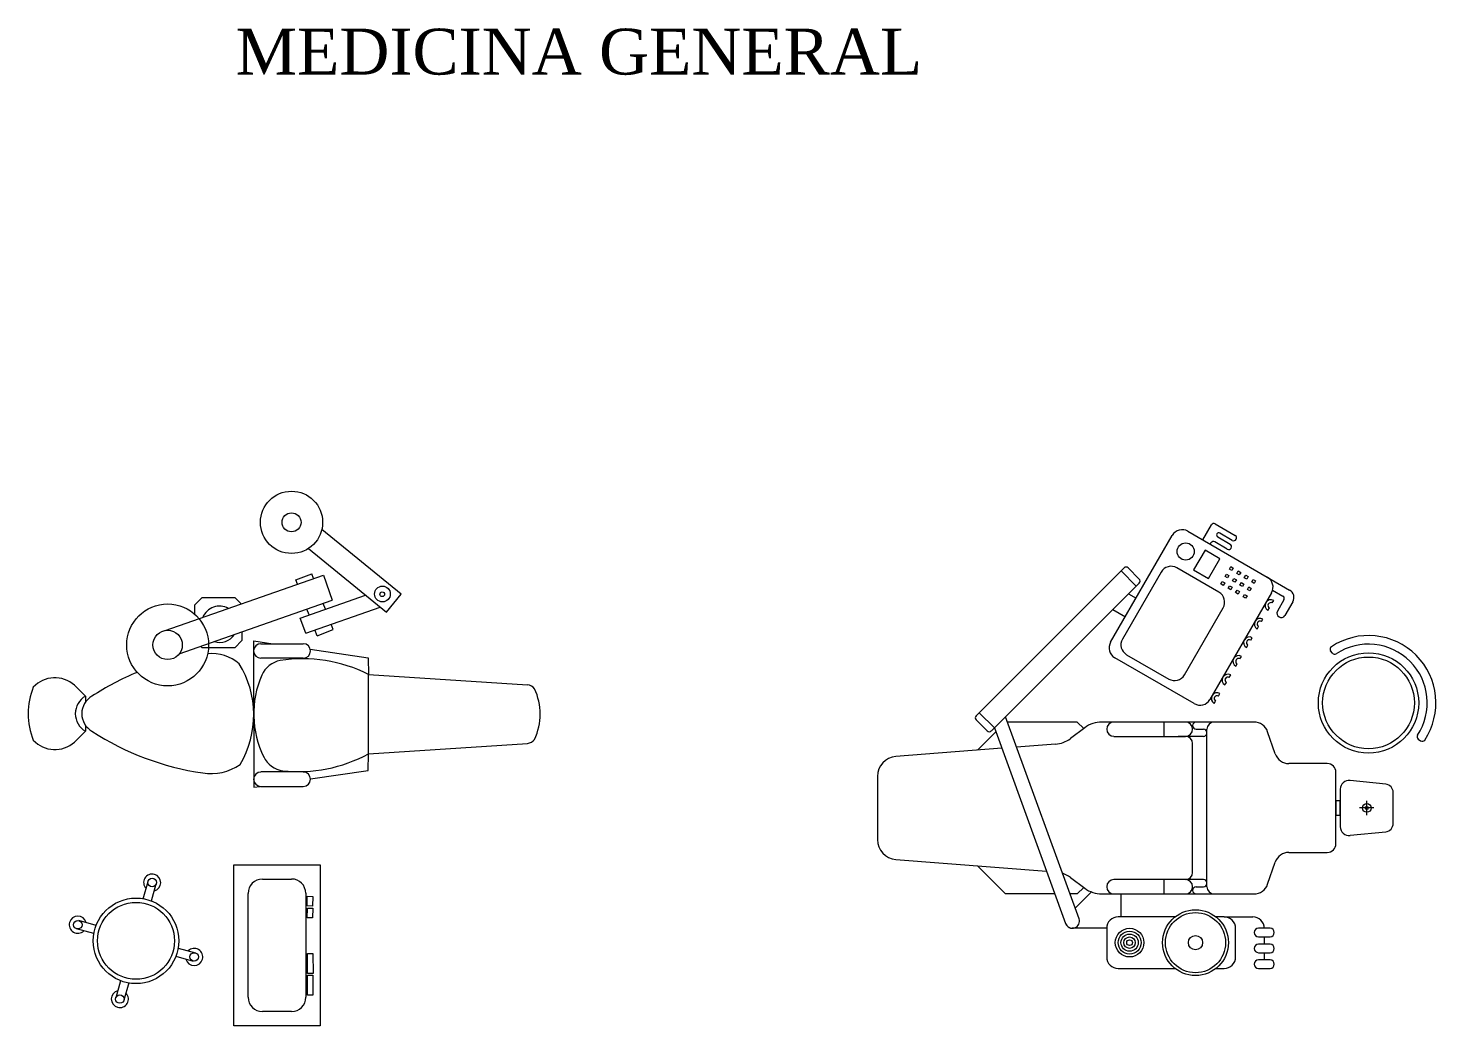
# Model space of a CAD drawing. Header units: metres. Extents: x 250.7 to 272.7, y -162.8 to -110.1.
# Drawn here: x 250.9 to 257.04, y -153.8 to -149.45 of the extents above; entities that cross this region are included whole.
import ezdxf

# ---------------------------------------------------------------- set-up
doc = ezdxf.new("R2010")
doc.units = ezdxf.units.M
doc.header["$MEASUREMENT"] = 0
doc.layers.add('A. muebles', color=152, linetype='Continuous', lineweight=15)

msp = doc.modelspace()

# ---------------------------------------------------------------- linework, layer by layer
at = {"layer": 'A. muebles'}
for p, q in [((256.078, -151.6107), (256.1646, -151.6607)), ((252.5258, -151.9178), (252.1803, -151.6352)), ((255.6214, -152.1265), (255.8901, -151.661)), ((255.9584, -151.6427), (256.3048, -151.8427)), ((256.0234, -151.6802), (256.0609, -151.6152)), ((256.0884, -151.6676), (256.1425, -151.6988)), ((256.1521, -151.6823), (256.0979, -151.6511)), ((252.1222, -151.7177), (252.4621, -151.9957)), ((256.0334, -151.725), (255.9834, -151.8116)), ((256.0983, -151.7625), (256.0334, -151.725)), ((256.0588, -151.6938), (256.0559, -151.6989)), ((256.13, -151.7205), (256.0759, -151.6892)), ((256.0483, -151.8491), (256.0983, -151.7625)), ((251.4975, -152.0755), (252.1874, -151.834)), ((252.067, -151.8551), (252.1369, -151.8284)), ((252.0741, -151.8737), (252.067, -151.8551)), ((252.1448, -151.849), (252.1369, -151.8284)), ((252.1874, -151.834), (252.2259, -151.9439)), ((255.0478, -152.4343), (255.6666, -151.8156)), ((255.6666, -151.8156), (255.6798, -151.8023)), ((255.7328, -151.8819), (255.6666, -151.8156)), ((255.6666, -151.8156), (255.7328, -151.8819)), ((255.8414, -151.8205), (255.6726, -152.1128)), ((255.6975, -151.8023), (255.7461, -151.851)), ((256.0937, -151.9084), (255.9097, -151.8022)), ((255.9834, -151.8116), (256.0483, -151.8491)), ((256.1204, -151.8402), (256.1267, -151.8294)), ((256.1313, -151.8465), (256.1204, -151.8402)), ((256.1267, -151.8294), (256.1375, -151.8356)), ((256.1375, -151.8356), (256.1313, -151.8465)), ((256.1392, -151.8077), (256.1454, -151.7969)), ((256.15, -151.814), (256.1392, -151.8077)), ((256.1454, -151.7969), (256.1563, -151.8032)), ((256.1563, -151.8032), (256.15, -151.814)), ((256.1529, -151.859), (256.1592, -151.8481)), ((256.1592, -151.8481), (256.17, -151.8544)), ((256.17, -151.8544), (256.1637, -151.8652)), ((256.1717, -151.8265), (256.1779, -151.8157)), ((256.1825, -151.8327), (256.1717, -151.8265)), ((256.1779, -151.8157), (256.1887, -151.8219)), ((256.1887, -151.8219), (256.1825, -151.8327)), ((256.2041, -151.8452), (256.2104, -151.8344)), ((256.215, -151.8515), (256.2041, -151.8452)), ((256.2104, -151.8344), (256.2212, -151.8407)), ((256.2212, -151.8407), (256.215, -151.8515)), ((256.2366, -151.864), (256.2429, -151.8532)), ((256.2429, -151.8532), (256.2537, -151.8594)), ((256.3048, -151.8427), (256.4022, -151.899)), ((252.4621, -151.9957), (252.5258, -151.9178)), ((255.7328, -151.8819), (255.1141, -152.5006)), ((255.6995, -151.9153), (255.7324, -151.9342)), ((255.7461, -151.8686), (255.7328, -151.8819)), ((256.3231, -151.911), (256.0544, -152.3765)), ((256.1017, -151.8727), (256.1079, -151.8619)), ((256.1125, -151.8789), (256.1017, -151.8727)), ((256.1079, -151.8619), (256.1188, -151.8681)), ((256.1188, -151.8681), (256.1125, -151.8789)), ((256.1342, -151.8914), (256.1404, -151.8806)), ((256.145, -151.8977), (256.1342, -151.8914)), ((256.1404, -151.8806), (256.1512, -151.8869)), ((256.1512, -151.8869), (256.145, -151.8977)), ((256.1637, -151.8652), (256.1529, -151.859)), ((256.1666, -151.9102), (256.1729, -151.8994)), ((256.1775, -151.9164), (256.1666, -151.9102)), ((256.1729, -151.8994), (256.1837, -151.9056)), ((256.1837, -151.9056), (256.1775, -151.9164)), ((256.1854, -151.8777), (256.1916, -151.8669)), ((256.1962, -151.884), (256.1854, -151.8777)), ((256.1916, -151.8669), (256.2025, -151.8731)), ((256.2025, -151.8731), (256.1962, -151.884)), ((256.2179, -151.8965), (256.2241, -151.8856)), ((256.2287, -151.9027), (256.2179, -151.8965)), ((256.2241, -151.8856), (256.2349, -151.8919)), ((256.2349, -151.8919), (256.2287, -151.9027)), ((256.2474, -151.8702), (256.2366, -151.864)), ((256.2537, -151.8594), (256.2474, -151.8702)), ((256.328, -151.8994), (256.3727, -151.9252)), ((251.5587, -152.1775), (252.2259, -151.9439)), ((251.6267, -151.9635), (251.6581, -151.932)), ((251.6267, -152.0053), (251.6267, -151.9635)), ((251.6581, -151.932), (251.8005, -151.932)), ((251.8005, -151.932), (251.8283, -151.9598)), ((252.0853, -152.0217), (252.3715, -151.9216)), ((252.1104, -152.0868), (252.4347, -151.9733)), ((252.196, -151.983), (252.1863, -151.9578)), ((255.9432, -152.269), (256.112, -151.9767)), ((256.1991, -151.9289), (256.2054, -151.9181)), ((256.2099, -151.9352), (256.1991, -151.9289)), ((256.2054, -151.9181), (256.2162, -151.9244)), ((256.2162, -151.9244), (256.2099, -151.9352)), ((256.3075, -151.9881), (256.3137, -151.9773)), ((256.3262, -151.9556), (256.3325, -151.9448)), ((256.3772, -151.9423), (256.3491, -151.991)), ((256.416, -151.9502), (256.3816, -152.0098)), ((252.1104, -152.0868), (252.0853, -152.0217)), ((252.1253, -152.0077), (252.1157, -151.9825)), ((255.6309, -151.9839), (255.6855, -152.0154)), ((256.2794, -152.0368), (256.2856, -152.026)), ((251.832, -152.0818), (251.832, -152.1197)), ((252.16, -152.0985), (252.1502, -152.0729)), ((252.16, -152.0985), (252.2299, -152.0718)), ((252.2299, -152.0718), (252.2209, -152.0482)), ((256.2606, -152.0693), (256.2669, -152.0585)), ((251.6581, -152.1511), (251.6519, -152.1449)), ((251.8005, -152.1511), (251.6581, -152.1511)), ((251.832, -152.1197), (251.8005, -152.1511)), ((251.8834, -152.4336), (251.8834, -152.1211)), ((251.8834, -152.1211), (251.967, -152.1334)), ((251.8834, -152.1702), (251.8834, -152.1594)), ((251.9143, -152.1334), (252.0995, -152.1334)), ((252.1301, -152.1574), (252.382, -152.1945)), ((256.2137, -152.1505), (256.22, -152.1397)), ((256.2325, -152.118), (256.2387, -152.1072)), ((252.0995, -152.1962), (251.9143, -152.1962)), ((252.382, -152.1945), (252.3833, -152.267)), ((255.9861, -152.3948), (255.6397, -152.1948)), ((255.6909, -152.1811), (255.8749, -152.2873)), ((256.1669, -152.2317), (256.1731, -152.2208)), ((256.1856, -152.1992), (256.1919, -152.1884)), ((256.5885, -152.1743), (256.5811, -152.1642)), ((252.3833, -152.6138), (252.3833, -152.267)), ((252.3833, -152.267), (253.078, -152.3126)), ((256.1387, -152.2804), (256.145, -152.2696)), ((251.1493, -152.3619), (251.1018, -152.3143)), ((256.12, -152.3129), (256.1262, -152.302)), ((251.1493, -152.3619), (251.1493, -152.3879)), ((256.0731, -152.394), (256.0794, -152.3832)), ((256.0919, -152.3616), (256.0981, -152.3507)), ((251.8834, -152.4472), (251.8834, -152.7597)), ((255.0346, -152.4476), (255.0478, -152.4343)), ((255.0346, -152.4653), (255.0832, -152.5139)), ((255.1141, -152.5006), (255.0478, -152.4343)), ((255.4835, -153.3328), (255.1629, -152.4519)), ((251.1493, -152.5151), (251.1018, -152.5627)), ((251.1493, -152.4891), (251.1493, -152.5151)), ((255.1203, -152.5176), (255.0404, -152.5976)), ((255.1009, -152.5139), (255.1141, -152.5006)), ((255.1141, -152.5006), (255.4248, -153.3542)), ((255.4756, -152.4749), (255.1713, -152.4749)), ((255.5082, -152.4999), (255.4457, -152.5468)), ((255.5038, -152.5032), (255.4756, -152.4749)), ((256.0728, -152.4749), (255.5832, -152.4749)), ((255.9478, -152.4749), (255.6353, -152.4749)), ((255.854, -152.4749), (255.854, -152.5374)), ((255.9947, -152.5061), (256.0259, -152.5061)), ((256.0415, -153.1936), (256.0415, -152.5061)), ((256.247, -152.4749), (256.0728, -152.4749)), ((256.3395, -152.614), (256.3061, -152.517)), ((252.3833, -152.6138), (253.078, -152.5681)), ((255.1464, -152.5894), (254.6848, -152.6249)), ((255.3802, -152.5714), (255.2111, -152.5844)), ((255.6353, -152.5374), (255.9478, -152.5374)), ((256.0259, -152.5374), (255.9152, -152.5374)), ((255.979, -153.1311), (255.979, -152.5686)), ((256.9634, -152.5493), (256.9736, -152.5566)), ((252.382, -152.6863), (252.3833, -152.6138)), ((252.0995, -152.6929), (251.9143, -152.6929)), ((252.1309, -152.7232), (252.382, -152.6863)), ((254.604, -152.7122), (254.604, -152.9876)), ((256.5665, -152.6561), (256.3986, -152.6561)), ((256.604, -153.0061), (256.604, -152.6936)), ((251.8834, -152.7597), (251.911, -152.7556)), ((251.9143, -152.7558), (252.0995, -152.7558)), ((256.623, -152.7677), (256.623, -152.9321)), ((256.8215, -152.7456), (256.6655, -152.7306)), ((256.623, -152.8186), (256.604, -152.8186)), ((256.604, -152.8186), (256.604, -152.8811)), ((256.623, -152.8811), (256.623, -152.8186)), ((256.7385, -152.8813), (256.7385, -152.8184)), ((256.854, -152.9171), (256.854, -152.7827)), ((256.604, -152.8811), (256.623, -152.8811)), ((256.77, -152.8499), (256.7071, -152.8499)), ((256.6655, -152.9692), (256.8215, -152.9542)), ((254.6848, -153.0749), (255.3415, -153.1254)), ((256.3986, -153.0436), (256.5665, -153.0436)), ((251.7965, -153.0976), (252.1727, -153.0975)), ((251.7968, -153.8003), (251.7965, -153.0976)), ((252.1727, -153.0975), (252.173, -153.8002)), ((255.1631, -153.2249), (255.0404, -153.1022)), ((256.3061, -153.1828), (256.3395, -153.0858)), ((251.4015, -153.2456), (251.4223, -153.1705)), ((251.4015, -153.2456), (251.4223, -153.1705)), ((251.4374, -153.2556), (251.4583, -153.1804)), ((251.9212, -153.1599), (252.0481, -153.1599)), ((255.4457, -153.153), (255.5082, -153.1999)), ((255.5038, -153.1966), (255.4756, -153.2249)), ((255.9478, -153.1624), (255.6353, -153.1624)), ((255.854, -153.1624), (255.854, -153.2249)), ((256.0259, -153.1624), (255.9152, -153.1624)), ((255.9947, -153.1936), (256.0259, -153.1936)), ((251.8591, -153.6756), (251.8589, -153.2223)), ((252.1105, -153.2222), (252.1106, -153.6755)), ((252.1159, -153.2769), (252.1171, -153.2349)), ((252.1171, -153.2349), (252.1406, -153.2356)), ((252.1406, -153.2356), (252.1393, -153.2776)), ((255.3777, -153.2249), (255.1631, -153.2249)), ((255.4756, -153.2249), (255.4443, -153.2249)), ((255.5373, -153.2162), (255.4668, -153.2867)), ((255.5832, -153.2249), (256.0728, -153.2249)), ((255.6353, -153.2249), (255.9478, -153.2249)), ((255.6665, -153.2249), (255.6665, -153.3249)), ((256.0728, -153.2249), (256.247, -153.2249)), ((252.1393, -153.2776), (252.1159, -153.2769)), ((252.1163, -153.3287), (252.1175, -153.2868)), ((252.1397, -153.3294), (252.1163, -153.3287)), ((252.1175, -153.2868), (252.141, -153.2874)), ((252.141, -153.2874), (252.1397, -153.3294)), ((255.902, -153.3249), (255.654, -153.3249)), ((256.1165, -153.3249), (256.081, -153.3249)), ((256.1165, -153.3249), (256.2415, -153.3249)), ((251.186, -153.3979), (251.1108, -153.377)), ((251.186, -153.3979), (251.1108, -153.377)), ((251.196, -153.3619), (251.1208, -153.3411)), ((255.604, -153.3748), (255.4542, -153.3748)), ((255.604, -153.3749), (255.604, -153.4999)), ((256.1665, -153.4999), (256.1665, -153.3749)), ((256.3165, -153.3749), (256.2665, -153.3749)), ((256.2665, -153.4124), (256.3165, -153.4124)), ((256.3165, -153.4436), (256.2665, -153.4436)), ((256.2915, -153.4124), (256.2915, -153.4436)), ((251.5437, -153.497), (251.6189, -153.5179)), ((251.5537, -153.4611), (251.6289, -153.482)), ((251.5537, -153.4611), (251.6289, -153.482)), ((252.1179, -153.4849), (252.1414, -153.4848)), ((252.1184, -153.5723), (252.1179, -153.4849)), ((252.1414, -153.4848), (252.1419, -153.5721)), ((256.2665, -153.4811), (256.3165, -153.4811)), ((256.3165, -153.5124), (256.2665, -153.5124)), ((256.2915, -153.4811), (256.2915, -153.5124)), ((252.1419, -153.5721), (252.1184, -153.5723)), ((255.654, -153.5499), (255.902, -153.5499)), ((256.081, -153.5499), (256.1165, -153.5499)), ((256.2665, -153.5499), (256.3165, -153.5499)), ((251.3023, -153.6034), (251.2815, -153.6786)), ((251.3382, -153.6133), (251.3174, -153.6885)), ((251.3382, -153.6133), (251.3174, -153.6885)), ((252.1175, -153.5797), (252.141, -153.5796)), ((252.118, -153.667), (252.1175, -153.5797)), ((252.141, -153.5796), (252.1415, -153.6669)), ((252.1415, -153.6669), (252.118, -153.667)), ((252.0483, -153.7379), (251.9215, -153.738)), ((252.173, -153.8002), (251.7968, -153.8003))]:
    msp.add_line(p, q, dxfattribs=at)
for centre, radius in [((252.0482, -151.6038), 0.1358), ((252.0482, -151.6038), 0.0414), ((255.9486, -151.731), 0.0375), ((252.4447, -151.9165), 0.0345), ((252.4439, -151.9175), 0.0103), ((251.5078, -152.1387), 0.1787), ((251.5078, -152.1387), 0.064), ((256.7462, -152.3915), 0.2188), ((256.7462, -152.3915), 0.2), ((256.7385, -152.8499), 0.0189), ((256.7385, -152.8499), 0.00644), ((251.4403, -153.1754), 0.0186), ((251.3699, -153.4295), 0.1865), ((251.3699, -153.4295), 0.1679), ((255.9915, -153.4374), 0.1437), ((255.9915, -153.4374), 0.1313), ((251.1158, -153.3591), 0.0186), ((255.704, -153.4374), 0.0625), ((255.704, -153.4374), 0.05), ((255.704, -153.4374), 0.0375), ((255.704, -153.4374), 0.025), ((255.704, -153.4374), 0.0125), ((255.9915, -153.4374), 0.0312), ((251.6239, -153.4999), 0.0186), ((251.2994, -153.6835), 0.0186)]:
    msp.add_circle(centre, radius, dxfattribs=at)
for centre, radius, start, end in [((256.0717, -151.6215), 0.0125, 60, 150), ((255.9334, -151.686), 0.05, 60, 150), ((256.0932, -151.6593), 0.00952, 60, 240), ((256.1583, -151.6715), 0.0125, 240, 60), ((256.0697, -151.7), 0.0125, 60, 150), ((256.1363, -151.7096), 0.0125, 240, 60), ((255.6886, -151.8112), 0.0125, 45, 135), ((255.7373, -151.8598), 0.0125, 315, 45), ((255.8847, -151.8455), 0.05, 60, 150), ((256.2798, -151.886), 0.05, 330, 60), ((256.0687, -151.9517), 0.05, 330, 60), ((256.3835, -151.9315), 0.0375, 330, 60), ((251.734, -152.0486), 0.0792, 60.95827, 157.62782), ((256.32, -151.9664), 0.025, 60, 240), ((256.32, -151.9664), 0.0125, 60, 240), ((256.3664, -151.936), 0.0125, 330, 60), ((256.2731, -152.0476), 0.025, 60, 240), ((256.2731, -152.0476), 0.0125, 60, 240), ((256.3653, -152.0004), 0.0187, 150, 330), ((251.734, -152.0486), 0.0792, 252.89924, 325.68685), ((256.7462, -152.3915), 0.2938, 326.56818, 123.43182), ((251.9143, -152.1648), 0.0314, 90, 270), ((252.0995, -152.1648), 0.0314, 270, 90), ((255.6647, -152.1515), 0.05, 150, 240), ((255.7159, -152.1378), 0.05, 150, 240), ((256.2262, -152.1288), 0.025, 60, 240), ((256.2262, -152.1288), 0.0125, 60, 240), ((256.5912, -152.1568), 0.0125, 123.43182, 215.97914), ((256.7462, -152.3915), 0.2562, 326.68674, 123.31326), ((251.6973, -152.369), 0.1928, 50.40386, 94.44236), ((251.4586, -152.4435), 0.4249, 329.32172, 31.66614), ((252.0213, -152.3171), 0.1128, 101.55188, 155.66954), ((252.0969, -152.8358), 0.6368, 63.27519, 98.86866), ((256.1794, -152.21), 0.025, 60, 240), ((256.1794, -152.21), 0.0125, 60, 240), ((256.5986, -152.167), 0.0125, 215.97914, 303.31326), ((251.016, -152.4119), 0.1299, 48.70645, 136.61395), ((251.8373, -153.3799), 1.213, 112.40181, 122.94269), ((252.3082, -152.44), 0.4249, 156.5056, 206.18599), ((255.8999, -152.244), 0.05, 240, 330), ((256.1325, -152.2912), 0.025, 60, 240), ((256.1325, -152.2912), 0.0125, 60, 240), ((251.2118, -152.4385), 0.3125, 158.24342, 201.75658), ((253.0717, -152.3594), 0.0472, 38.57786, 82.30734), ((252.8692, -152.4404), 0.2636, 335.24354, 24.75646), ((256.0856, -152.3724), 0.025, 60, 240), ((251.1936, -152.4385), 0.0885, 120, 240), ((251.2219, -152.4385), 0.0885, 120, 240), ((256.0111, -152.3515), 0.05, 240, 330), ((256.0856, -152.3724), 0.0125, 60, 240), ((255.0434, -152.4564), 0.0125, 135, 225), ((251.8373, -151.4971), 1.213, 237.05731, 261.63427), ((255.092, -152.505), 0.0125, 225, 315), ((255.5832, -152.5999), 0.125, 90, 126.8699), ((255.6353, -152.5061), 0.0312, 90, 270), ((255.9478, -152.5061), 0.0312, 270, 90), ((255.9947, -152.4905), 0.0156, 90, 270), ((256.0259, -152.5218), 0.0156, 270, 90), ((256.0728, -152.5061), 0.0312, 90, 180), ((256.247, -152.5374), 0.0625, 19.02561, 90), ((251.016, -152.4651), 0.1299, 223.38605, 311.29355), ((253.0717, -152.5213), 0.0472, 277.69266, 321.42214), ((255.3707, -152.4468), 0.125, 274.39871, 306.8699), ((255.9478, -152.5686), 0.0312, 0, 90), ((256.9708, -152.5391), 0.0125, 146.68674, 234.02086), ((256.9809, -152.5465), 0.0125, 234.02086, 326.56818), ((252.0274, -152.5762), 0.1128, 207.02205, 261.13971), ((252.0786, -152.0546), 0.6368, 263.82294, 298.58903), ((254.6915, -152.7122), 0.0875, 94.39871, 180), ((256.3986, -152.5936), 0.0625, 199.02561, 270), ((251.6963, -152.4754), 0.2247, 260.91272, 304.62029), ((251.9143, -152.7244), 0.0314, 90, 270), ((252.0995, -152.7244), 0.0314, 270, 90), ((256.5665, -152.6936), 0.0375, 0, 90), ((256.6605, -152.7677), 0.0375, 82.40536, 180), ((256.8165, -152.7827), 0.0375, 360, 82.40536), ((256.6605, -152.9321), 0.0375, 180, 277.59464), ((256.8165, -152.9171), 0.0375, 277.59464, 0), ((254.6915, -152.9876), 0.0875, 180, 265.60129), ((256.5665, -153.0061), 0.0375, 270, 360), ((256.3986, -153.1061), 0.0625, 90, 160.97439), ((251.4403, -153.1754), 0.0373, 284.50507, 224.50507), ((255.3707, -153.253), 0.125, 53.1301, 70.94093), ((255.9478, -153.1311), 0.0312, 270, 0), ((251.9213, -153.2223), 0.0623, 90.02367, 180.02367), ((252.0481, -153.2222), 0.0623, 0.02367, 90.02367), ((255.5832, -153.0999), 0.125, 233.1301, 270), ((255.6353, -153.1936), 0.0312, 90, 270), ((255.9478, -153.1936), 0.0312, 270, 90), ((255.9947, -153.2093), 0.0156, 90, 270), ((256.0259, -153.178), 0.0156, 270, 90), ((256.0728, -153.1936), 0.0312, 180, 270), ((256.247, -153.1624), 0.0625, 270, 340.97439), ((251.1158, -153.3591), 0.0373, 14.50507, 314.50507), ((255.654, -153.3749), 0.05, 90, 180), ((256.1165, -153.3749), 0.05, 0, 90), ((256.2415, -153.3749), 0.05, 0, 90), ((255.4542, -153.3435), 0.0312, 200, 20), ((255.4542, -153.3435), 0.0312, 200, 270), ((256.2665, -153.3936), 0.0188, 90, 270), ((256.3165, -153.3936), 0.0187, 270, 90), ((256.2665, -153.4624), 0.0187, 90, 270), ((256.3165, -153.4624), 0.0188, 270, 90), ((251.6239, -153.4999), 0.0373, 194.50507, 134.50507), ((255.654, -153.4999), 0.05, 180, 270), ((256.1165, -153.4999), 0.05, 270, 360), ((256.2665, -153.5311), 0.0188, 90, 270), ((256.3165, -153.5311), 0.0187, 270, 90), ((251.2994, -153.6835), 0.0373, 104.50507, 44.50507), ((251.9215, -153.6756), 0.0623, 180.02367, 270.02367), ((252.0483, -153.6756), 0.0623, 270.02367, 0.02367)]:
    msp.add_arc(centre, radius, start, end, dxfattribs=at)

# ---------------------------------------------------------------- texts
at = {"insert": (251.8039, -149.4501), "char_height": 0.2, "width": 3.806939, "attachment_point": 1}
msp.add_mtext('{\\fTimes New Roman|b0|i0|c0|p18;\\C2;MEDICINA GENERAL}', dxfattribs=at)

doc.saveas('drawing.dxf')
